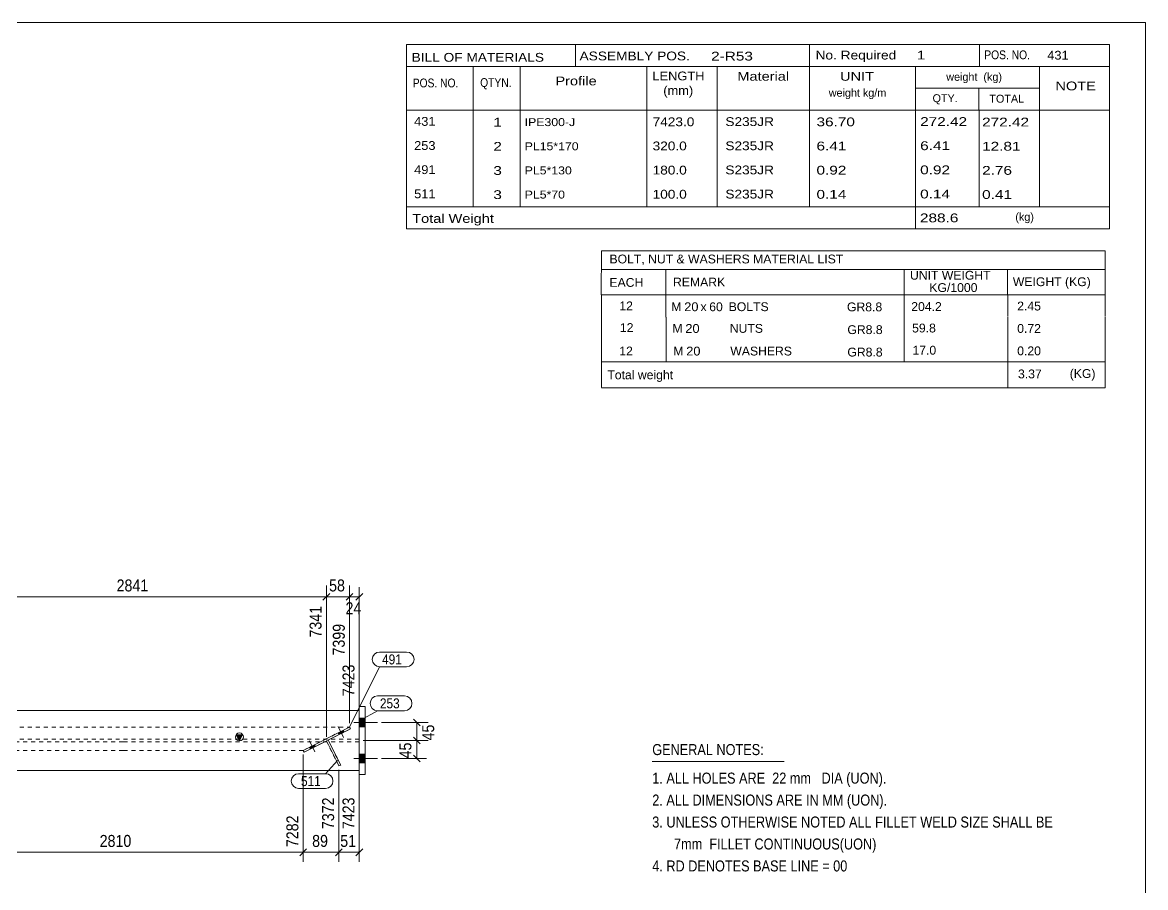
# Model space of a CAD drawing. Header units: millimetres. Extents: x 2 to 579, y 1 to 405.
# Drawn here: x 297.8 to 579, y 188.3 to 405 of the extents above; entities that cross this region are included whole.
import ezdxf

# ---------------------------------------------------------------- set-up
doc = ezdxf.new("R2010")
doc.units = ezdxf.units.MM
doc.linetypes.add('XKITLINE00', pattern=[0])
doc.linetypes.add('XKITLINE01', pattern=[4, 1, -1, 1, -1])
for name, color, linetype, lineweight in [('Bolt', 3, 'Continuous', 0), ('Dimensions', 7, 'Continuous', 0), ('DrawingSheet', 5, 'Continuous', 0), ('GraphicObject', 6, 'Continuous', 0), ('OtherObjectType', 7, 'Continuous', 0), ('Part', 2, 'Continuous', 0), ('PartMark', 7, 'Continuous', 0)]:
    doc.layers.add(name, color=color, linetype=linetype, lineweight=lineweight)
doc.styles.add('ARIAL', font='ARIAL.TTF')
doc.styles.add('ARIAL_NARROW', font='ARIALN.TTF')

# ---------------------------------------------------------------- blocks, each defined once
blk = doc.blocks.new('*A16')
at = {"layer": 'Bolt'}
for points in [[(382.15, 230.71), (383.65, 230.71), (383.65, 228.51), (382.15, 228.51)], [(382.15, 230.71), (383.65, 230.71), (383.65, 228.51), (382.15, 228.51)], [(382.15, 230.71), (383.65, 230.71), (383.65, 228.51), (382.15, 228.51)], [(382.15, 221.71), (383.65, 221.71), (383.65, 219.51), (382.15, 219.51)], [(382.15, 221.71), (383.65, 221.71), (383.65, 219.51), (382.15, 219.51)], [(382.15, 221.71), (383.65, 221.71), (383.65, 219.51), (382.15, 219.51)]]:
    blk.add_hatch(color=3, dxfattribs=at).paths.add_polyline_path(points, flags=17)
at = {"layer": 'Bolt', "color": 3, "linetype": 'XKITLINE00', "lineweight": 0}
for p, q in [((383.65, 230.71), (382.15, 230.71)), ((383.65, 230.71), (382.15, 230.71)), ((383.65, 230.71), (382.15, 230.71)), ((386.75, 229.61), (380.75, 229.61)), ((386.75, 229.61), (380.75, 229.61)), ((386.75, 229.61), (380.75, 229.61)), ((383.65, 228.51), (382.15, 228.51)), ((383.65, 228.51), (382.15, 228.51)), ((383.65, 228.51), (382.15, 228.51)), ((386.75, 220.61), (380.75, 220.61)), ((386.75, 220.61), (380.75, 220.61)), ((386.75, 220.61), (380.75, 220.61)), ((383.65, 221.71), (382.15, 221.71)), ((383.65, 221.71), (382.15, 221.71)), ((383.65, 221.71), (382.15, 221.71)), ((383.65, 219.51), (382.15, 219.51)), ((383.65, 219.51), (382.15, 219.51)), ((383.65, 219.51), (382.15, 219.51))]:
    blk.add_line(p, q, dxfattribs=at)
blk = doc.blocks.new('*A17')
at = {"layer": 'Bolt'}
for points in [[(377.08, 226.59), (376.86, 227.04), (378.11, 227.67), (378.34, 227.22)], [(377.08, 226.59), (376.86, 227.04), (378.11, 227.66), (378.34, 227.22)], [(369.93, 223), (369.71, 223.45), (370.96, 224.08), (371.19, 223.63)], [(369.93, 223), (369.71, 223.45), (370.96, 224.08), (371.19, 223.63)]]:
    blk.add_hatch(color=3, dxfattribs=at).paths.add_polyline_path(points, flags=17)
at = {"layer": 'Bolt', "color": 3, "linetype": 'XKITLINE00', "lineweight": 0}
for p, q in [((378.21, 225.91), (376.87, 228.59)), ((378.21, 225.91), (376.87, 228.59)), ((371.06, 222.32), (369.71, 225)), ((371.06, 222.32), (369.71, 225)), ((377.08, 226.59), (376.86, 227.04)), ((377.08, 226.59), (376.86, 227.04)), ((378.34, 227.22), (378.11, 227.67)), ((378.34, 227.22), (378.11, 227.66)), ((369.93, 223), (369.71, 223.45)), ((369.93, 223), (369.71, 223.45)), ((371.19, 223.63), (370.96, 224.08)), ((371.19, 223.63), (370.96, 224.08))]:
    blk.add_line(p, q, dxfattribs=at)
blk = doc.blocks.new('*A20')
at = {"layer": 'Part'}
blk.add_hatch(color=2, dxfattribs=at).paths.add_polyline_path([(351.35, 226.51), (352.95, 226.51), (352.15, 225.11)], flags=17)
at = {"layer": 'Part', "color": 2, "linetype": 'XKITLINE00', "lineweight": 0}
for p, q in [((221.16, 232.61), (323, 232.61)), ((323.1, 232.61), (382.15, 232.61)), ((352.15, 225.11), (351.35, 226.51)), ((351.35, 226.51), (352.95, 226.51)), ((352.95, 226.51), (352.15, 225.11)), ((221.16, 217.61), (323, 217.61)), ((323.1, 217.61), (382.15, 217.61))]:
    blk.add_line(p, q, dxfattribs=at)
at = {"layer": 'Part', "color": 7, "linetype": 'XKITLINE01', "lineweight": 0}
for p, q in [((382.15, 217.61), (382.15, 232.61)), ((221.16, 225.44), (323, 225.44)), ((323.1, 225.44), (382.15, 225.44)), ((323, 224.79), (221.16, 224.79)), ((382.15, 224.79), (323.1, 224.79))]:
    blk.add_line(p, q, dxfattribs=at)
at = {"layer": 'Part', "color": 2, "linetype": 'XKITLINE00', "lineweight": 0}
blk.add_circle((352.15, 226.01), 1, dxfattribs=at)
blk = doc.blocks.new('*A22')
at = {"layer": 'Part', "color": 2, "linetype": 'XKITLINE00', "lineweight": 0}
for p, q in [((382.15, 233.61), (382.15, 233.61)), ((382.15, 216.61), (382.15, 233.61)), ((383.65, 233.61), (382.15, 233.61)), ((383.65, 233.61), (383.65, 233.61)), ((383.65, 216.61), (383.65, 233.61)), ((382.15, 216.61), (382.15, 216.61)), ((382.15, 216.61), (383.65, 216.61)), ((383.65, 216.61), (383.65, 216.61))]:
    blk.add_line(p, q, dxfattribs=at)
at = {"layer": 'Part', "color": 7, "linetype": 'XKITLINE01', "lineweight": 0}
for p, q in [((382.15, 233.61), (383.65, 233.61)), ((382.15, 216.61), (383.65, 216.61))]:
    blk.add_line(p, q, dxfattribs=at)
blk = doc.blocks.new('*A23')
at = {"layer": 'Part', "color": 2, "linetype": 'XKITLINE00', "lineweight": 0}
for p, q in [((379.72, 228.47), (368.1, 222.64)), ((379.95, 228.02), (368.33, 222.2)), ((379.72, 228.47), (379.72, 228.47)), ((379.72, 228.47), (379.95, 228.02)), ((379.95, 228.02), (379.95, 228.03)), ((368.1, 222.64), (368.1, 222.64)), ((368.33, 222.2), (368.1, 222.64)), ((368.33, 222.2), (368.33, 222.2))]:
    blk.add_line(p, q, dxfattribs=at)
at = {"layer": 'Part', "color": 7, "linetype": 'XKITLINE01', "lineweight": 0}
for p, q in [((379.72, 228.47), (368.1, 222.64)), ((379.95, 228.03), (368.33, 222.2)), ((379.95, 228.03), (379.72, 228.47)), ((368.1, 222.64), (368.33, 222.2))]:
    blk.add_line(p, q, dxfattribs=at)
blk = doc.blocks.new('*A24')
at = {"layer": 'Part', "color": 7, "linetype": 'XKITLINE01', "lineweight": 0}
for p, q in [((373.91, 225), (374.36, 225.22)), ((373.91, 225), (374.36, 225.22)), ((377.05, 218.74), (373.91, 225)), ((373.91, 225), (373.91, 225)), ((377.5, 218.97), (374.36, 225.22)), ((374.36, 225.22), (374.36, 225.22)), ((377.05, 218.74), (377.5, 218.97))]:
    blk.add_line(p, q, dxfattribs=at)
at = {"layer": 'Part', "color": 2, "linetype": 'XKITLINE00', "lineweight": 0}
for p, q in [((376.99, 218.86), (373.91, 225)), ((374.36, 225.22), (377.44, 219.08))]:
    blk.add_line(p, q, dxfattribs=at)
blk = doc.blocks.new('*A29')
at = {"layer": 'GraphicObject', "color": 1, "linetype": 'XKITLINE01', "lineweight": 0}
for p, q in [((175.83, 228.47), (221.06, 228.47)), ((221.16, 228.47), (323, 228.47)), ((323.1, 228.47), (379.72, 228.47))]:
    blk.add_line(p, q, dxfattribs=at)
blk = doc.blocks.new('*A30')
at = {"layer": 'GraphicObject', "color": 1, "linetype": 'XKITLINE01', "lineweight": 0}
for p, q in [((221.06, 222.64), (164.21, 222.64)), ((323, 222.64), (221.16, 222.64)), ((368.1, 222.64), (323.1, 222.64))]:
    blk.add_line(p, q, dxfattribs=at)
blk = doc.blocks.new('*A31')
at = {"layer": 'DrawingSheet', "color": 5, "linetype": 'XKITLINE00', "lineweight": 0}
for p, q in [((579, 405), (5, 405)), ((579, 5), (579, 405))]:
    blk.add_line(p, q, dxfattribs=at)
blk = doc.blocks.new('*A32')
at = {"layer": 'OtherObjectType', "color": 7, "linetype": 'XKITLINE00', "lineweight": 0}
for p, q in [((442.76, 347.8), (442.75, 336.8)), ((442.76, 347.8), (568.88, 347.8)), ((568.88, 347.8), (568.88, 336.8)), ((442.75, 343.15), (568.88, 343.15)), ((458.87, 343.16), (458.87, 336.8)), ((518.57, 343.16), (518.57, 336.8)), ((544.47, 343.14), (544.47, 336.8)), ((442.76, 336.77), (442.76, 331.27)), ((442.77, 336.8), (568.88, 336.8)), ((458.92, 336.8), (458.92, 331.18)), ((518.57, 336.8), (518.57, 331.18)), ((544.5, 336.8), (544.5, 331.3)), ((568.88, 336.8), (568.88, 331.3)), ((442.79, 331.18), (442.79, 325.57)), ((458.95, 331.18), (458.95, 325.56)), ((518.57, 331.18), (518.57, 325.56)), ((544.5, 331.18), (544.5, 325.68)), ((568.88, 331.18), (568.88, 325.68)), ((442.79, 325.55), (442.79, 319.98)), ((458.95, 325.56), (458.95, 319.94)), ((518.57, 325.56), (518.57, 319.94)), ((544.5, 325.56), (544.5, 319.95)), ((568.88, 325.56), (568.88, 319.95)), ((568.88, 319.95), (442.75, 319.98)), ((442.78, 319.94), (442.78, 313.54)), ((442.85, 319.94), (568.87, 319.94)), ((544.5, 319.91), (544.5, 313.49)), ((568.87, 319.91), (568.87, 313.5)), ((442.77, 313.5), (568.87, 313.5))]:
    blk.add_line(p, q, dxfattribs=at)
at = {"layer": 'OtherObjectType', "color": 7, "style": 'ARIAL_NARROW'}
for s, width, p in [('BOLT, NUT & WASHERS MATERIAL LIST', 1.211571, (444.79, 344.64)), ('EACH', 1.211571, (444.78, 338.77)), ('REMARK', 1.211571, (460.7, 338.86)), ('UNIT WEIGHT', 1.211571, (520.03, 340.57)), ('WEIGHT (KG)', 1.211571, (545.78, 338.95)), (' KG/1000', 1.211571, (524.02, 337.48)), ('12', 1.211571, (447.26, 332.9)), ('M', 1.211571, (460.26, 332.7)), ('20', 1.275, (463.5, 332.68)), ('60', 1.211571, (469.76, 332.67)), ('BOLTS', 1.211571, (474.63, 332.69)), ('GR8.8', 1.211571, (504.25, 332.64)), ('204.2', 1.211571, (520.34, 332.73)), ('2.45', 1.211571, (546.87, 332.86)), ('x', 1.211571, (467.58, 332.68)), ('12', 1.211571, (447.4, 327.46)), ('M', 1.211571, (460.54, 327.26)), ('20', 1.275, (463.78, 327.24)), ('NUTS', 1.211571, (474.91, 327.26)), ('GR8.8', 1.211571, (504.35, 326.94)), ('59.8', 1.211571, (520.56, 327.35)), ('0.72', 1.211571, (546.87, 327.24)), ('12', 1.211571, (447.24, 321.59)), ('M', 1.211571, (460.76, 321.59)), ('20', 1.275, (464, 321.57)), ('WASHERS', 1.211571, (475.04, 321.58)), ('GR8.8', 1.211571, (504.35, 321.32)), ('17.0', 1.211571, (520.64, 321.79)), ('0.20', 1.211571, (546.87, 321.63)), ('Total weight', 1.211571, (444.26, 315.62)), ('3.37', 1.211571, (547.07, 315.85)), ('(KG)', 1.211571, (560.02, 315.95))]:
    blk.add_text(s, height=2.2, dxfattribs=dict(at, width=width)).set_placement(p)
blk = doc.blocks.new('*A33')
at = {"layer": 'OtherObjectType', "color": 7, "linetype": 'XKITLINE00', "lineweight": 0}
blk.add_line((455.5, 219.82), (488.5, 219.82), dxfattribs=at)
at = {"layer": 'OtherObjectType', "color": 7, "style": 'ARIAL_NARROW', "width": 1.008832}
for s, p in [('GENERAL NOTES:', (455.5, 221.47)), ('1. ALL HOLES ARE  22 mm   DIA (UON).', (455.5, 214.32)), ('2. ALL DIMENSIONS ARE IN MM (UON).', (455.5, 208.82)), ('3. UNLESS OTHERWISE NOTED ALL FILLET WELD SIZE SHALL BE', (455.5, 203.32)), ('7mm  FILLET CONTINUOUS(UON)', (460.95, 197.82)), ('4. RD DENOTES BASE LINE = 00', (455.5, 192.32))]:
    blk.add_text(s, height=2.75, dxfattribs=at).set_placement(p)
blk = doc.blocks.new('*A37')
at = {"layer": 'OtherObjectType', "color": 7, "linetype": 'XKITLINE00', "lineweight": 0}
for p, q in [((393.98, 399.5), (569.98, 399.5)), ((393.98, 399.5), (393.98, 388.5)), ((436.26, 399.42), (436.26, 393.87)), ((494.85, 394), (494.85, 399.5)), ((537.43, 393.96), (537.43, 399.42)), ((569.98, 394), (569.98, 399.5)), ((393.98, 394), (569.98, 394)), ((410.64, 394), (410.64, 383)), ((422.4, 393.98), (422.4, 383.03)), ((454.12, 393.99), (454.13, 383)), ((471.78, 393.98), (471.78, 383)), ((494.85, 393.98), (494.85, 383)), ((521.43, 394), (521.43, 383)), ((552.42, 394), (552.42, 383)), ((569.98, 394), (569.98, 388.5)), ((393.98, 388.5), (393.98, 383)), ((521.45, 388.52), (552.45, 388.52)), ((537.28, 388.52), (537.28, 383)), ((569.98, 388.5), (569.98, 383)), ((393.98, 383), (569.98, 383)), ((393.98, 383), (393.98, 376.95)), ((410.63, 383), (410.63, 376.95)), ((422.44, 382.99), (422.44, 376.95)), ((454.12, 383), (454.11, 376.95)), ((471.79, 383), (471.79, 376.95)), ((494.87, 383), (494.87, 376.95)), ((521.44, 383), (521.44, 376.95)), ((537.33, 382.95), (537.33, 376.95)), ((552.43, 383), (552.43, 376.95)), ((569.98, 383), (569.98, 376.95)), ((393.98, 376.95), (393.98, 370.9)), ((410.63, 376.95), (410.63, 370.9)), ((422.44, 376.94), (422.44, 370.9)), ((454.12, 376.95), (454.11, 370.9)), ((471.79, 376.95), (471.79, 370.9)), ((494.87, 376.95), (494.87, 370.9)), ((521.44, 376.95), (521.44, 370.9)), ((537.33, 376.9), (537.33, 370.9)), ((552.43, 376.95), (552.43, 370.9)), ((569.98, 376.95), (569.98, 370.9)), ((393.98, 370.9), (393.98, 364.85)), ((410.63, 370.9), (410.63, 364.85)), ((422.44, 370.89), (422.44, 364.85)), ((454.12, 370.9), (454.11, 364.85)), ((471.79, 370.9), (471.79, 364.85)), ((494.87, 370.9), (494.87, 364.85)), ((521.44, 370.9), (521.44, 364.85)), ((537.33, 370.85), (537.33, 364.85)), ((552.43, 370.9), (552.43, 364.85)), ((569.98, 370.9), (569.98, 364.85)), ((393.98, 364.85), (393.98, 358.8)), ((410.63, 364.85), (410.63, 358.8)), ((422.44, 364.84), (422.44, 358.8)), ((454.12, 364.85), (454.11, 358.8)), ((471.79, 364.85), (471.79, 358.8)), ((494.87, 364.85), (494.87, 358.8)), ((521.44, 364.85), (521.44, 358.8)), ((537.33, 364.8), (537.33, 358.8)), ((552.43, 364.85), (552.43, 358.8)), ((569.98, 364.85), (569.98, 358.8)), ((393.98, 358.8), (569.98, 358.8)), ((393.98, 358.8), (393.98, 353.3)), ((521.44, 358.8), (521.44, 353.3)), ((569.98, 358.8), (569.98, 353.3)), ((393.98, 353.3), (569.98, 353.3))]:
    blk.add_line(p, q, dxfattribs=at)
at = {"layer": 'OtherObjectType', "color": 7, "style": 'ARIAL_NARROW'}
for s, height, width, p in [('BILL OF MATERIALS', 2.2, 1.36, (395.25, 395.16)), ('ASSEMBLY POS.', 2.2, 1.36, (437.3, 395.5)), ('2-R53', 2.2, 1.525501, (470.23, 395.46)), ('No. Required', 2.2, 1.36, (496.39, 395.72)), ('1', 2.2, 1.525501, (521.75, 395.72)), ('POS. NO.', 2.2, 1.02, (538.63, 395.79)), ('431', 2.2, 1.270501, (554.4, 395.69)), ('POS. NO.', 2.2, 1.02, (395.53, 388.74)), ('QTYN.', 2.2, 1.02, (412.42, 388.84)), ('Profile', 2.2, 1.445, (431.26, 389.25)), ('LENGTH', 2.2, 1.275, (455.54, 390.49)), ('Material', 2.2, 1.445, (476.81, 390.41)), ('UNIT', 2.2, 1.445, (502.52, 390.4)), ('weight  (kg)', 1.98, 1.19, (529.11, 390.39)), ('(mm)', 2.2, 1.275, (458.26, 386.86)), ('weight kg/m', 1.98, 1.19, (499.69, 386.4)), ('NOTE', 2.2, 1.445, (556.44, 387.99)), ('QTY.', 1.98, 1.19, (525.68, 385.03)), ('TOTAL', 1.98, 1.19, (539.9, 384.91)), ('431', 2.2, 1.270501, (395.89, 379.12)), ('1', 2.2, 1.525501, (415.71, 378.91)), ('IPE300-J', 1.98, 1.355501, (423.56, 379.04)), ('7423.0', 2.2, 1.355501, (455.59, 379.01)), ('S235JR', 2.2, 1.355501, (473.81, 379.05)), ('36.70', 2.2, 1.525501, (496.62, 378.99)), ('272.42', 2.2, 1.525501, (522.57, 379.07)), ('272.42', 2.2, 1.525501, (538.08, 378.94)), ('253', 2.2, 1.270501, (395.89, 373.07)), ('2', 2.2, 1.525501, (415.71, 372.86)), ('PL15*170', 1.98, 1.355501, (423.56, 372.99)), ('320.0', 2.2, 1.355501, (455.59, 372.96)), ('S235JR', 2.2, 1.355501, (473.81, 373)), ('6.41', 2.2, 1.525501, (496.62, 372.94)), ('6.41', 2.2, 1.525501, (522.57, 373.02)), ('12.81', 2.2, 1.525501, (538.08, 372.89)), ('491', 2.2, 1.270501, (395.89, 367.02)), ('3', 2.2, 1.525501, (415.71, 366.81)), ('PL5*130', 1.98, 1.355501, (423.56, 366.94)), ('180.0', 2.2, 1.355501, (455.59, 366.91)), ('S235JR', 2.2, 1.355501, (473.81, 366.95)), ('0.92', 2.2, 1.525501, (496.62, 366.89)), ('0.92', 2.2, 1.525501, (522.57, 366.97)), ('2.76', 2.2, 1.525501, (538.08, 366.84)), ('511', 2.2, 1.270501, (395.89, 360.97)), ('3', 2.2, 1.525501, (415.71, 360.76)), ('PL5*70', 1.98, 1.355501, (423.56, 360.89)), ('100.0', 2.2, 1.355501, (455.59, 360.86)), ('S235JR', 2.2, 1.355501, (473.81, 360.9)), ('0.14', 2.2, 1.525501, (496.62, 360.84)), ('0.14', 2.2, 1.525501, (522.57, 360.92)), ('0.41', 2.2, 1.525501, (538.08, 360.79)), ('Total Weight', 2.2, 1.445, (395.4, 354.79)), ('288.6', 2.2, 1.525501, (522.52, 354.94)), ('(kg)', 1.98, 1.19, (546.4, 355.31))]:
    blk.add_text(s, height=height, dxfattribs=dict(at, width=width)).set_placement(p)
blk = doc.blocks.new('*A72')
at = {"layer": 'Dimensions', "color": 7, "linetype": 'XKITLINE00', "lineweight": 0}
for p, q in [((278.63, 261.96), (276.93, 260.26)), ((277.78, 229.47), (277.78, 263.96)), ((374.76, 261.96), (373.06, 260.26)), ((373.91, 226), (373.91, 263.96)), ((277.78, 261.11), (373.91, 261.11))]:
    blk.add_line(p, q, dxfattribs=at)
at = {"layer": 'Dimensions', "color": 3}
for p in [(277.78, 261.11), (373.91, 261.11)]:
    blk.add_point(p, dxfattribs=at)
at = {"layer": 'Dimensions', "color": 3, "style": 'ARIAL', "width": 0.85}
blk.add_text('2841', height=3, dxfattribs=at).set_placement((321.39, 262.46))
blk.add_text('7341', height=3, rotation=90.0002, dxfattribs=at).set_placement((372.71, 250.91))
blk = doc.blocks.new('*A73')
at = {"layer": 'Dimensions', "color": 7, "linetype": 'XKITLINE00', "lineweight": 0}
for p, q in [((374.76, 261.96), (373.06, 260.26)), ((373.91, 226), (373.91, 263.96)), ((380.57, 261.96), (378.87, 260.26)), ((379.72, 229.47), (379.72, 263.96)), ((373.91, 261.11), (379.72, 261.11))]:
    blk.add_line(p, q, dxfattribs=at)
at = {"layer": 'Dimensions', "color": 3}
for p in [(373.91, 261.11), (379.72, 261.11)]:
    blk.add_point(p, dxfattribs=at)
at = {"layer": 'Dimensions', "color": 3, "style": 'ARIAL', "width": 0.85}
blk.add_text('58', height=3, dxfattribs=at).set_placement((374.59, 262.46))
blk.add_text('7399', height=3, rotation=90.0002, dxfattribs=at).set_placement((378.52, 246.41))
blk = doc.blocks.new('*A74')
at = {"layer": 'Dimensions', "color": 7, "linetype": 'XKITLINE00', "lineweight": 0}
for p, q in [((380.57, 261.96), (378.87, 260.26)), ((379.72, 229.47), (379.72, 263.51)), ((383, 261.96), (381.3, 260.26)), ((382.15, 233.61), (382.15, 263.51)), ((379.72, 261.11), (382.15, 261.11))]:
    blk.add_line(p, q, dxfattribs=at)
at = {"layer": 'Dimensions', "color": 3}
for p in [(379.72, 261.11), (382.15, 261.11)]:
    blk.add_point(p, dxfattribs=at)
at = {"layer": 'Dimensions', "color": 3, "style": 'ARIAL', "width": 0.85}
blk.add_text('24', height=3, dxfattribs=at).set_placement((378.71, 256.76))
blk.add_text('7423', height=3, rotation=90.0002, dxfattribs=at).set_placement((380.95, 236.21))
blk = doc.blocks.new('*A79')
at = {"layer": 'Dimensions', "color": 7, "linetype": 'XKITLINE00', "lineweight": 0}
for p, q in [((368.1, 221.64), (368.1, 194.71)), ((275.11, 217.74), (275.11, 194.71)), ((275.95, 197.96), (274.26, 196.26)), ((275.11, 197.11), (368.1, 197.11)), ((368.95, 197.96), (367.25, 196.26))]:
    blk.add_line(p, q, dxfattribs=at)
at = {"layer": 'Dimensions', "color": 3}
for p in [(275.11, 197.11), (368.1, 197.11)]:
    blk.add_point(p, dxfattribs=at)
at = {"layer": 'Dimensions', "color": 3, "style": 'ARIAL', "width": 0.85}
blk.add_text('7282', height=3, rotation=90.0002, dxfattribs=at).set_placement((366.9, 198.41))
blk.add_text('2810', height=3, dxfattribs=at).set_placement((317.15, 198.46))
blk = doc.blocks.new('*A80')
at = {"layer": 'Dimensions', "color": 7, "linetype": 'XKITLINE00', "lineweight": 0}
for p, q in [((368.1, 221.64), (368.1, 194.71)), ((377.05, 217.74), (377.05, 194.71)), ((368.95, 197.96), (367.25, 196.26)), ((368.1, 197.11), (377.05, 197.11)), ((377.9, 197.96), (376.2, 196.26))]:
    blk.add_line(p, q, dxfattribs=at)
at = {"layer": 'Dimensions', "color": 3}
for p in [(368.1, 197.11), (377.05, 197.11)]:
    blk.add_point(p, dxfattribs=at)
at = {"layer": 'Dimensions', "color": 3, "style": 'ARIAL', "width": 0.85}
blk.add_text('7372', height=3, rotation=90.0002, dxfattribs=at).set_placement((375.85, 202.91))
blk.add_text('89', height=3, dxfattribs=at).set_placement((370.35, 198.46))
blk = doc.blocks.new('*A81')
at = {"layer": 'Dimensions', "color": 7, "linetype": 'XKITLINE00', "lineweight": 0}
for p, q in [((377.05, 217.74), (377.05, 194.71)), ((382.15, 216.61), (382.15, 194.71)), ((377.9, 197.96), (376.2, 196.26)), ((377.05, 197.11), (382.15, 197.11)), ((383, 197.96), (381.3, 196.26))]:
    blk.add_line(p, q, dxfattribs=at)
at = {"layer": 'Dimensions', "color": 3}
for p in [(377.05, 197.11), (382.15, 197.11)]:
    blk.add_point(p, dxfattribs=at)
at = {"layer": 'Dimensions', "color": 3, "style": 'ARIAL', "width": 0.85}
blk.add_text('7423', height=3, rotation=90.0002, dxfattribs=at).set_placement((380.95, 202.91))
blk.add_text('51', height=3, dxfattribs=at).set_placement((377.38, 198.46))
blk = doc.blocks.new('*A84')
at = {"layer": 'Dimensions', "color": 7, "linetype": 'XKITLINE00', "lineweight": 0}
for p, q in [((383.15, 225.11), (398.95, 225.11)), ((395.7, 225.96), (397.4, 224.26)), ((396.55, 220.61), (396.55, 225.11)), ((387.75, 220.61), (398.95, 220.61)), ((395.7, 221.46), (397.4, 219.76))]:
    blk.add_line(p, q, dxfattribs=at)
at = {"layer": 'Dimensions', "color": 3}
for p in [(396.55, 225.11), (396.55, 220.61)]:
    blk.add_point(p, dxfattribs=at)
at = {"layer": 'Dimensions', "color": 3, "style": 'ARIAL', "width": 0.85}
blk.add_text('45', height=3, rotation=90.0002, dxfattribs=at).set_placement((395.2, 220.64))
blk = doc.blocks.new('*A85')
at = {"layer": 'Dimensions', "color": 7, "linetype": 'XKITLINE00', "lineweight": 0}
for p, q in [((387.75, 229.61), (399.4, 229.61)), ((395.7, 230.46), (397.4, 228.76)), ((396.55, 225.11), (396.55, 229.61)), ((383.15, 225.11), (399.4, 225.11)), ((395.7, 225.96), (397.4, 224.26))]:
    blk.add_line(p, q, dxfattribs=at)
at = {"layer": 'Dimensions', "color": 3}
for p in [(396.55, 229.61), (396.55, 225.11)]:
    blk.add_point(p, dxfattribs=at)
at = {"layer": 'Dimensions', "color": 3, "style": 'ARIAL', "width": 0.85}
blk.add_text('45', height=3, rotation=90.0002, dxfattribs=at).set_placement((400.9, 225.14))
blk = doc.blocks.new('*A90')
at = {"layer": 'PartMark', "color": 7, "linetype": 'XKITLINE00', "lineweight": 0}
for p, q in [((376.71, 220.14), (373.71, 216.8)), ((366.95, 216.8), (373.71, 216.8)), ((366.95, 213.1), (373.71, 213.1))]:
    blk.add_line(p, q, dxfattribs=at)
for centre, start, end in [((366.95, 214.95), 90, 270), ((373.71, 214.95), 270, 90)]:
    blk.add_arc(centre, 1.85, start, end, dxfattribs=at)
at = {"layer": 'PartMark', "color": 3, "style": 'ARIAL', "width": 0.85}
blk.add_text('511', height=2.5, dxfattribs=at).set_placement((367.55, 213.7))
blk = doc.blocks.new('*A91')
at = {"layer": 'PartMark', "color": 7, "linetype": 'XKITLINE00', "lineweight": 0}
for p, q in [((387.25, 247.28), (394.01, 247.28)), ((379.72, 228.47), (387.25, 243.58)), ((387.25, 243.58), (394.01, 243.58))]:
    blk.add_line(p, q, dxfattribs=at)
for centre, start, end in [((387.25, 245.43), 90, 270), ((394.01, 245.43), 270, 90)]:
    blk.add_arc(centre, 1.85, start, end, dxfattribs=at)
at = {"layer": 'PartMark', "color": 3, "style": 'ARIAL', "width": 0.85}
blk.add_text('491', height=2.5, dxfattribs=at).set_placement((387.85, 244.18))
blk = doc.blocks.new('*A92')
at = {"layer": 'PartMark', "color": 7, "linetype": 'XKITLINE00', "lineweight": 0}
for p, q in [((386.72, 236.27), (393.49, 236.27)), ((382.48, 230.18), (386.72, 232.57)), ((386.72, 232.57), (393.49, 232.57))]:
    blk.add_line(p, q, dxfattribs=at)
for centre, start, end in [((386.72, 234.42), 90, 270), ((393.49, 234.42), 270, 90)]:
    blk.add_arc(centre, 1.85, start, end, dxfattribs=at)
at = {"layer": 'PartMark', "color": 3, "style": 'ARIAL', "width": 0.85}
blk.add_text('253', height=2.5, dxfattribs=at).set_placement((387.32, 233.17))

msp = doc.modelspace()

# ---------------------------------------------------------------- block references
at = {"lineweight": 0}
for name in ['*A31', '*A37', '*A32', '*A72', '*A73', '*A74', '*A91', '*A92', '*A22', '*A16', '*A29', '*A23', '*A17', '*A85', '*A24', '*A84', '*A30', '*A33', '*A79', '*A90', '*A80', '*A81']:
    msp.add_blockref(name, (0, 0), dxfattribs=at)
at = {"layer": 'Part', "lineweight": 0}
msp.add_blockref('*A20', (0, 0), dxfattribs=at)

doc.saveas('drawing.dxf')
